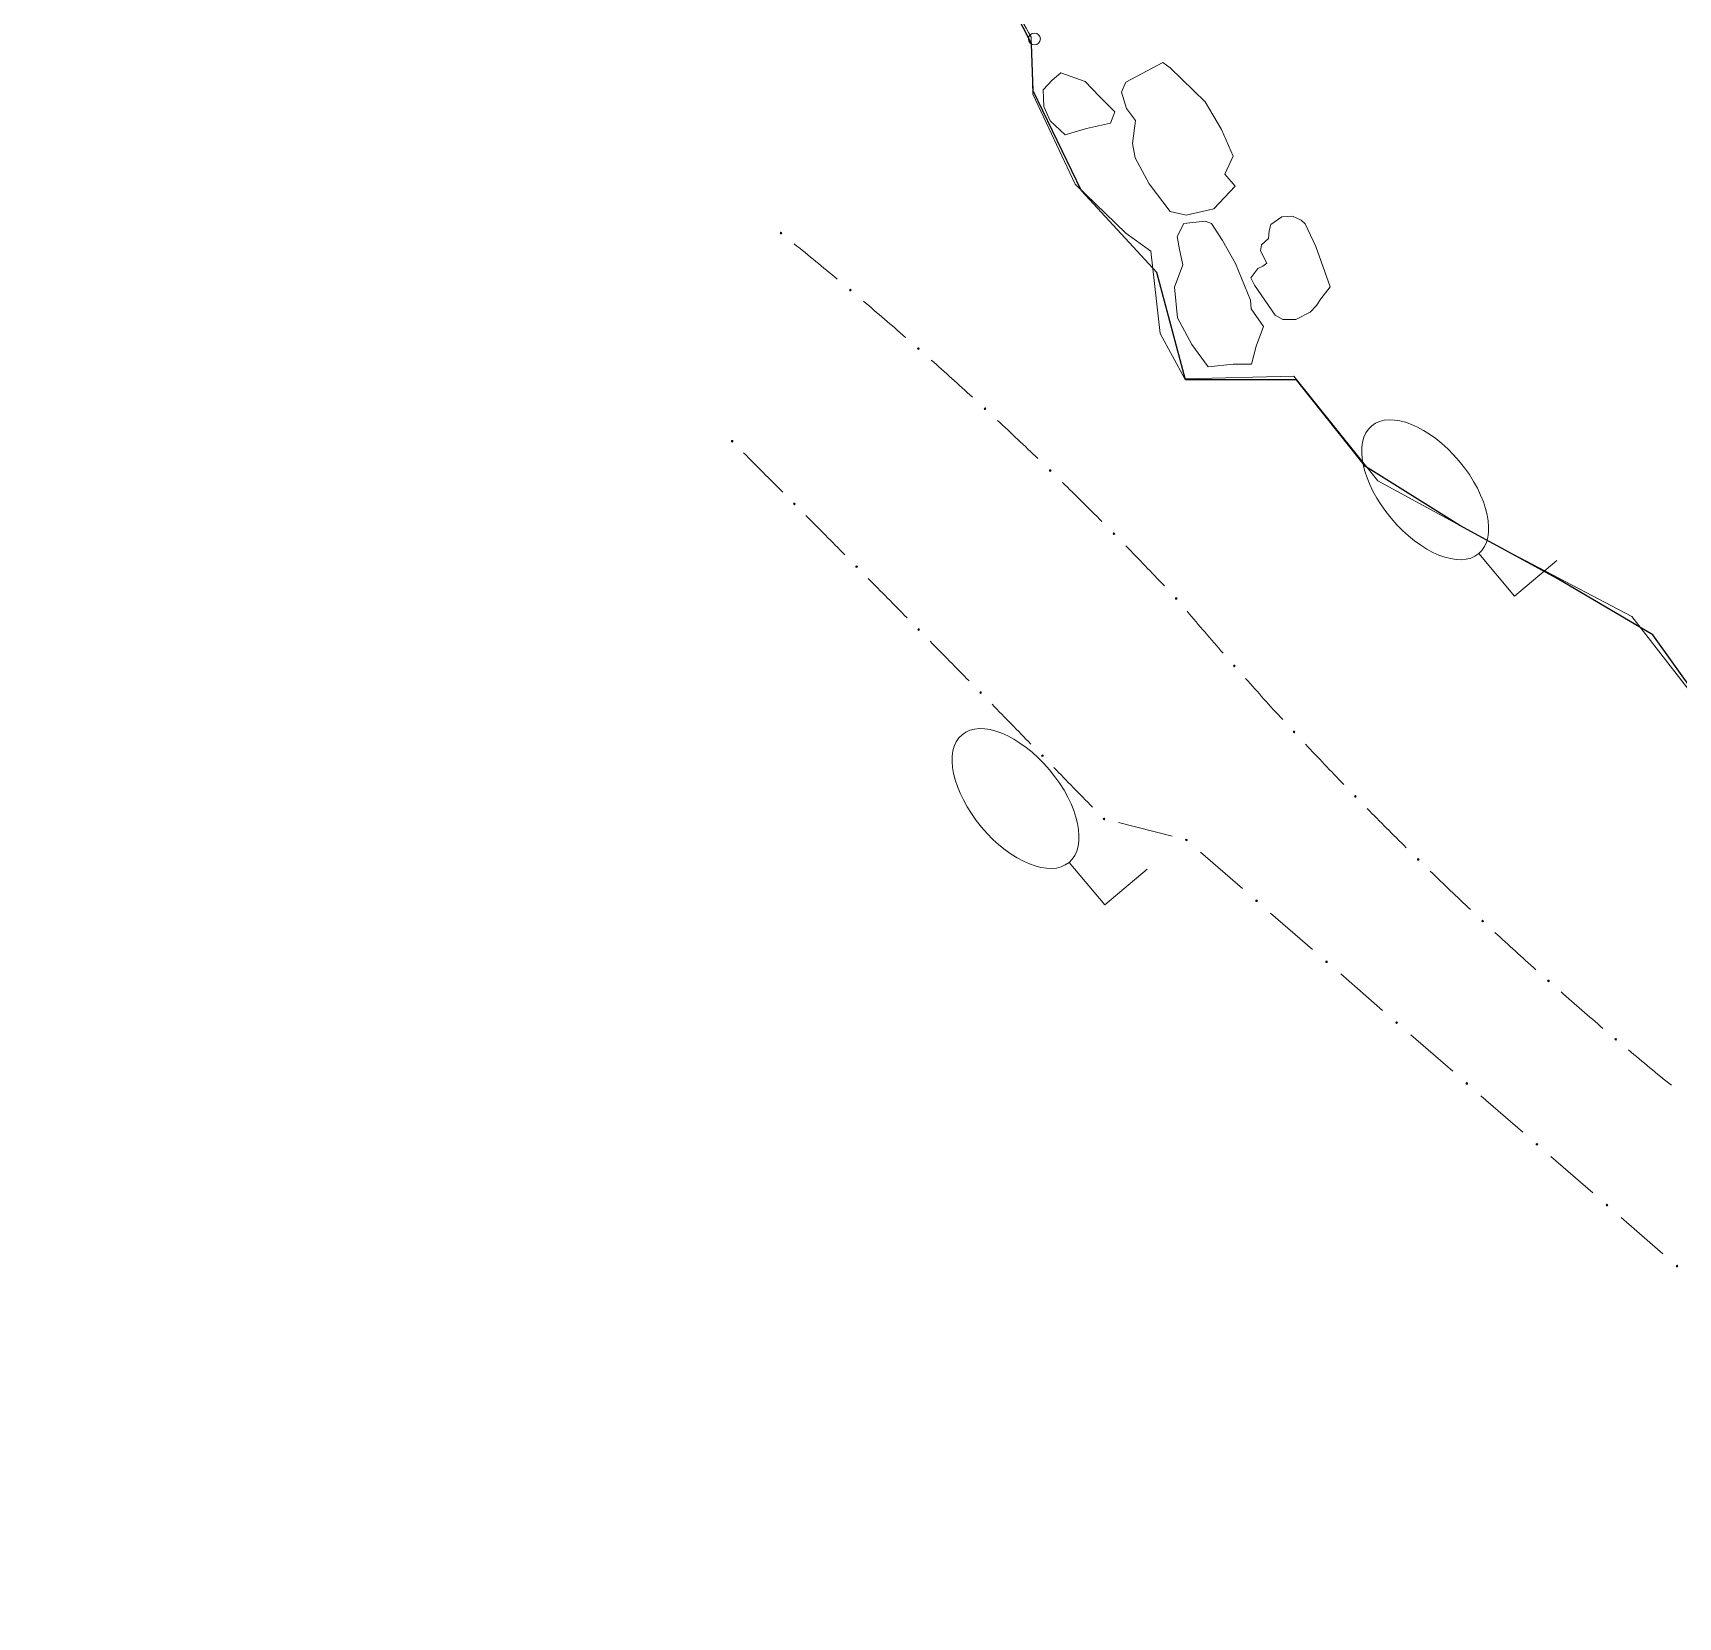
# Model space of a CAD drawing. Header units: metres. Extents: x -10443 to -4073, y -33280 to -26846.
# Drawn here: x -7335.88 to -7321.06, y -29048.05 to -29033.78 of the extents above; entities that cross this region are included whole.
import ezdxf

# ---------------------------------------------------------------- set-up
doc = ezdxf.new("R2010")
doc.units = ezdxf.units.M
doc.header["$MEASUREMENT"] = 0
doc.linetypes.add('CONTINUOUS_1', pattern=[0])
doc.linetypes.add('CONTINUOUS_2', pattern=[0])
for name, color, linetype in [('R6護岸構造(不明)', 224, 'CONTINUOUS'), ('R6護岸構造(杭1列)', 2, 'CONTINUOUS'), ('R6護岸構造(石組・玉石)', 5, 'CONTINUOUS')]:
    doc.layers.add(name, color=color, linetype=linetype)
for name, color, linetype, lineweight in [('園路', 241, 'CONTINUOUS_2', 18), ('木', 254, 'CONTINUOUS_2', 18), ('木材', 241, 'CONTINUOUS_2', 18), ('石', 241, 'CONTINUOUS_2', 18), ('護岸', 241, 'CONTINUOUS_2', 18)]:
    doc.layers.add(name, color=color, linetype=linetype, lineweight=lineweight)

msp = doc.modelspace()

# ---------------------------------------------------------------- hatches: boundary and pattern name
at = {"layer": '園路', "linetype": 'CONTINUOUS_1', "lineweight": 18}
for points in [[(-7329.136, -29035.587, 1), (-7329.151, -29035.587, 1)], [(-7328.511, -29036.1, 1), (-7328.526, -29036.1, 1)], [(-7327.899, -29036.627, 1), (-7327.914, -29036.627, 1)], [(-7327.298, -29037.169, 1), (-7327.313, -29037.169, 1)], [(-7329.576, -29037.461, 1), (-7329.591, -29037.461, 1)], [(-7326.711, -29037.725, 1), (-7326.726, -29037.725, 1)], [(-7329.015, -29038.025, 1), (-7329.03, -29038.025, 1)], [(-7326.137, -29038.294, 1), (-7326.152, -29038.294, 1)], [(-7328.455, -29038.59, 1), (-7328.47, -29038.59, 1)], [(-7325.577, -29038.877, 1), (-7325.592, -29038.877, 1)], [(-7327.896, -29039.157, 1), (-7327.911, -29039.157, 1)], [(-7325.053, -29039.484, 1), (-7325.068, -29039.484, 1)], [(-7327.339, -29039.724, 1), (-7327.354, -29039.724, 1)], [(-7324.515, -29040.079, 1), (-7324.53, -29040.079, 1)], [(-7326.782, -29040.293, 1), (-7326.797, -29040.293, 1)], [(-7323.963, -29040.66, 1), (-7323.978, -29040.66, 1)], [(-7326.227, -29040.863, 1), (-7326.242, -29040.863, 1)], [(-7325.485, -29041.052, 1), (-7325.5, -29041.052, 1)], [(-7323.397, -29041.228, 1), (-7323.412, -29041.228, 1)], [(-7324.854, -29041.6, 1), (-7324.869, -29041.6, 1)], [(-7322.817, -29041.782, 1), (-7322.832, -29041.782, 1)], [(-7324.222, -29042.149, 1), (-7324.237, -29042.149, 1)], [(-7322.224, -29042.321, 1), (-7322.239, -29042.321, 1)], [(-7323.591, -29042.697, 1), (-7323.606, -29042.697, 1)], [(-7321.618, -29042.847, 1), (-7321.633, -29042.847, 1)], [(-7322.96, -29043.245, 1), (-7322.975, -29043.245, 1)], [(-7322.329, -29043.793, 1), (-7322.344, -29043.793, 1)], [(-7321.698, -29044.341, 1), (-7321.713, -29044.341, 1)], [(-7321.066, -29044.89, 1), (-7321.081, -29044.89, 1)]]:
    msp.add_hatch(color=256, dxfattribs=at).paths.add_polyline_path(points, flags=0)

# ---------------------------------------------------------------- linework, layer by layer
at = {"layer": 'R6護岸構造(不明)', "linetype": 'ByBlock'}
msp.add_lwpolyline([(-7321.291, -29039.205), (-7322.152, -29038.696), (-7323.031, -29038.219), (-7323.879, -29037.689), (-7324.501, -29036.907), (-7325.501, -29036.907), (-7325.76, -29035.941), (-7326.438, -29035.206), (-7326.874, -29034.305), (-7326.889, -29033.883)], dxfattribs=at)
at = {"layer": 'R6護岸構造(杭1列)', "linetype": 'ByBlock'}
msp.add_lwpolyline([(-7326.889, -29033.883), (-7327.34, -29032.99), (-7327.92, -29032.175), (-7328.332, -29031.264), (-7328.676, -29030.325), (-7329.236, -29029.497), (-7330.049, -29028.915)], dxfattribs=at)
at = {"layer": 'R6護岸構造(石組・玉石)', "linetype": 'ByBlock'}
msp.add_lwpolyline([(-7320.71, -29040.019), (-7321.291, -29039.205)], dxfattribs=at)
at = {"layer": '園路', "linetype": 'CONTINUOUS_1', "lineweight": 18}
for p, q in [((-7325.621, -29041.019), (-7326.105, -29040.896)), ((-7324.988, -29041.49), (-7325.365, -29041.162)), ((-7324.357, -29042.038), (-7324.734, -29041.711)), ((-7323.726, -29042.587), (-7324.103, -29042.259)), ((-7323.094, -29043.135), (-7323.472, -29042.807)), ((-7322.463, -29043.683), (-7322.841, -29043.355)), ((-7321.832, -29044.231), (-7322.209, -29043.903)), ((-7321.201, -29044.779), (-7321.578, -29044.452))]:
    msp.add_line(p, q, dxfattribs=at)
for centre in [(-7329.144, -29035.587), (-7328.519, -29036.1), (-7327.906, -29036.627), (-7327.306, -29037.169), (-7329.584, -29037.461), (-7326.719, -29037.725), (-7329.023, -29038.025), (-7326.145, -29038.294), (-7328.463, -29038.59), (-7325.584, -29038.877), (-7327.904, -29039.157), (-7325.061, -29039.484), (-7327.346, -29039.724), (-7324.523, -29040.079), (-7326.789, -29040.293), (-7323.971, -29040.66), (-7326.234, -29040.863), (-7325.492, -29041.052), (-7323.405, -29041.228), (-7324.861, -29041.6), (-7322.825, -29041.782), (-7324.23, -29042.149), (-7322.232, -29042.321), (-7323.599, -29042.697), (-7321.626, -29042.847), (-7322.967, -29043.245), (-7322.336, -29043.793), (-7321.705, -29044.341), (-7321.074, -29044.89)]:
    msp.add_circle(centre, 0.0075, dxfattribs=at)
for centre, radius, start, end in [((-7350.589, -29062.359), 34.302, 50.2118, 51.047), ((-7350.589, -29062.359), 34.302, 48.8613, 49.6965), ((-7350.589, -29062.359), 34.302, 47.5109, 48.346), ((-7350.589, -29062.359), 34.302, 46.1604, 46.9955), ((-7606.19, -29313.112), 390.505, 44.8059, 44.87926), ((-7350.589, -29062.359), 34.302, 44.8099, 45.6451), ((-7606.19, -29313.112), 390.505, 44.68914, 44.7625), ((-7350.589, -29062.359), 34.302, 43.4594, 44.2946), ((-7606.19, -29313.112), 390.505, 44.57238, 44.64574), ((-7300.247, -29017.569), 33.106, 220.3238, 221.1891), ((-7606.19, -29313.112), 390.505, 44.45562, 44.52898), ((-7300.247, -29017.569), 33.106, 221.7115, 222.5768), ((-7606.19, -29313.112), 390.505, 44.33886, 44.41222), ((-7300.247, -29017.569), 33.106, 223.0991, 223.9645), ((-7606.19, -29313.112), 390.505, 44.2221, 44.29546), ((-7300.247, -29017.569), 33.106, 224.4868, 225.3522), ((-7300.247, -29017.569), 33.106, 225.8745, 226.7398), ((-7300.247, -29017.569), 33.106, 227.2622, 228.1275), ((-7300.247, -29017.569), 33.106, 228.6499, 229.5152), ((-7300.247, -29017.569), 33.106, 230.0375, 230.9029)]:
    msp.add_arc(centre, radius, start, end, dxfattribs=at)
at = {"layer": '木', "linetype": 'CONTINUOUS_1', "lineweight": 18}
for p, q in [((-7322.539, -29038.856), (-7322.86, -29038.473)), ((-7322.156, -29038.534), (-7322.539, -29038.856)), ((-7326.228, -29041.637), (-7326.549, -29041.254)), ((-7325.845, -29041.316), (-7326.228, -29041.637))]:
    msp.add_line(p, q, dxfattribs=at)
for centre in [(-7323.342, -29037.898), (-7327.031, -29040.679)]:
    msp.add_ellipse(centre, major_axis=(-0.482, 0.575), ratio=0.533333, dxfattribs=at)
at = {"layer": '木材', "linetype": 'CONTINUOUS_2', "lineweight": 18}
msp.add_circle((-7326.861, -29033.838), 0.0535, dxfattribs=at)
at = {"layer": '石', "linetype": 'CONTINUOUS_2', "lineweight": 18, "flags": 128}
for points in [[(-7326.701, -29034.209), (-7326.623, -29034.144), (-7326.405, -29034.22), (-7326.276, -29034.356), (-7326.138, -29034.495), (-7326.175, -29034.595), (-7326.393, -29034.645), (-7326.585, -29034.701), (-7326.718, -29034.574), (-7326.776, -29034.447), (-7326.781, -29034.297), (-7326.701, -29034.209)], [(-7326.076, -29034.316), (-7326.039, -29034.227), (-7325.704, -29034.051), (-7325.639, -29034.097), (-7325.323, -29034.405), (-7325.177, -29034.654), (-7325.071, -29034.894), (-7325.146, -29035.057), (-7325.052, -29035.163), (-7325.246, -29035.368), (-7325.496, -29035.424), (-7325.64, -29035.392), (-7325.828, -29035.142), (-7325.955, -29034.908), (-7325.978, -29034.78), (-7325.951, -29034.571), (-7326.031, -29034.464), (-7326.076, -29034.316)], [(-7325.516, -29035.501), (-7325.323, -29035.478), (-7325.266, -29035.5), (-7325.166, -29035.653), (-7325.049, -29035.859), (-7324.915, -29036.192), (-7324.908, -29036.268), (-7324.797, -29036.429), (-7324.865, -29036.606), (-7324.906, -29036.767), (-7325.071, -29036.768), (-7325.295, -29036.792), (-7325.443, -29036.591), (-7325.574, -29036.351), (-7325.599, -29036.072), (-7325.526, -29035.872), (-7325.554, -29035.733), (-7325.575, -29035.616), (-7325.516, -29035.501)], [(-7324.912, -29035.99), (-7324.85, -29035.905), (-7324.803, -29035.885), (-7324.768, -29035.856), (-7324.824, -29035.747), (-7324.816, -29035.693), (-7324.752, -29035.634), (-7324.746, -29035.565), (-7324.733, -29035.51), (-7324.632, -29035.44), (-7324.538, -29035.434), (-7324.458, -29035.47), (-7324.422, -29035.504), (-7324.327, -29035.707), (-7324.199, -29036.071), (-7324.283, -29036.179), (-7324.32, -29036.238), (-7324.378, -29036.298), (-7324.508, -29036.365), (-7324.623, -29036.365), (-7324.693, -29036.327), (-7324.879, -29036.055), (-7324.912, -29035.99)]]:
    msp.add_lwpolyline(points, dxfattribs=at)
at = {"layer": '護岸', "lineweight": 18, "flags": 128}
msp.add_lwpolyline([(-7308.027, -29084.037), (-7314.12, -29087.436), (-7314.469, -29086.607), (-7315.064, -29086.238), (-7315.208, -29085.831), (-7315.723, -29085.309), (-7316.034, -29084.834), (-7316.086, -29084.405), (-7316.489, -29083.689), (-7316.795, -29082.88), (-7317.005, -29081.876), (-7316.678, -29080.744), (-7317.018, -29079.99), (-7317.197, -29078.86), (-7316.921, -29078.482), (-7316.891, -29078.178), (-7316.556, -29077.721), (-7316.39, -29077.025), (-7316.067, -29076.271), (-7315.436, -29075.27), (-7315.393, -29074.651, -0.288423), (-7314.387, -29073.285), (-7314.158, -29072.585), (-7313.935, -29071.949), (-7313.566, -29070.927), (-7313.216, -29070.679), (-7312.856, -29069.834), (-7312.6, -29069.366), (-7312.33, -29068.675), (-7311.893, -29068.289), (-7311.566, -29067.795), (-7311.417, -29067.297), (-7311.061, -29066.936), (-7310.902, -29065.95), (-7310.85, -29065.489), (-7310.537, -29065.05), (-7310.579, -29064.475), (-7310.284, -29063.114), (-7309.907, -29061.875, 0.194338), (-7312.797, -29048.939, 0.069516), (-7318.602, -29041.987), (-7320.553, -29040.237), (-7321.482, -29039.04), (-7322.677, -29038.412), (-7323.767, -29037.819), (-7324.525, -29036.876), (-7325.507, -29036.898), (-7325.728, -29036.491), (-7325.812, -29035.749), (-7326.037, -29035.586), (-7326.494, -29035.146), (-7326.877, -29034.336), (-7326.891, -29033.818, -0.024416), (-7327.219, -29033.198, -0.125332), (-7328.357, -29031.226), (-7328.778, -29030.156, 0.231484), (-7329.771, -29029.304), (-7330.248, -29028.827), (-7330.457, -29027.659, -0.264542), (-7331.793, -29026.825), (-7332.129, -29026.601), (-7332.235, -29026.23), (-7332.434, -29025.998), (-7332.746, -29026.206), (-7334.128, -29026.103, 0.025048), (-7334.587, -29026.138), (-7335.008, -29026.356), (-7335.195, -29026.262), (-7335.617, -29026.39), (-7335.789, -29026.199), (-7335.678, -29025.945), (-7335.881, -29022.611), (-7335.343, -29022.496), (-7333.945, -29022.591), (-7332.838, -29022.321), (-7332.384, -29021.871), (-7331.95, -29021.804), (-7331.887, -29021.795), (-7330.229, -29021.125), (-7330.213, -29021.189), (-7330.071, -29020.83), (-7329.466, -29020.436), (-7328.933, -29020.115), (-7328.357, -29019.748), (-7327.918, -29019.428, -0.101763), (-7326.369, -29017.877), (-7325.81, -29017.66, -0.124184), (-7323.963, -29015.797), (-7322.863, -29014.792, -0.076263), (-7321.489, -29013.523), (-7321.243, -29013.326), (-7320.67, -29012.95), (-7320.493, -29012.885), (-7320.124, -29012.658), (-7320.004, -29012.211, 0.12791), (-7319.139, -29011.436, -0.12455), (-7318.282, -29010.192, 0.042697), (-7316.83, -29009.103, -0.143457), (-7315.828, -29007.785, -0.24416), (-7311.587, -29004.671), (-7309.89, -29003.86), (-7309.596, -29003.389), (-7307.914, -29002.038), (-7305.714, -29000.499), (-7303.65, -28999.406), (-7302.283, -28998.523), (-7301.057, -28997.412, -0.056829), (-7298.013, -28995.17, -0.036659), (-7293.423, -28993.282), (-7292.593, -28993.085), (-7291.78, -28992.458), (-7290.647, -28991.754), (-7289.988, -28991.321), (-7289.277, -28990.658), (-7288.793, -28990.32, -0.222982), (-7287.27, -28988.745), (-7286.893, -28988.676), (-7286.659, -28988.249), (-7284.019, -28985.32), (-7283.947, -28984.914), (-7283.381, -28984.587), (-7282.773, -28983.879), (-7282.3, -28983.087), (-7281.914, -28982.763, -0.123015), (-7279.326, -28979.603), (-7277.639, -28978.336, -0.129953), (-7275.495, -28976.768), (-7272.152, -28974.391), (-7268.494, -28973.279), (-7267.895, -28972.762), (-7266.661, -28972.563), (-7265.559, -28971.851), (-7263.999, -28971.172), (-7263.043, -28970.968), (-7259.643, -28969.513), (-7258.555, -28969.207), (-7258.2, -28969.034), (-7257.595, -28967.956), (-7256.898, -28967.942), (-7256.332, -28967.753), (-7255.465, -28967.032), (-7255.275, -28966.229), (-7255.709, -28965.579), (-7254.757, -28963.969), (-7254.016, -28962.847, -0.222516), (-7251.818, -28957.515), (-7251.146, -28956.986), (-7249.909, -28956.279), (-7247.864, -28955.949, -0.125683), (-7241.647, -28955.806), (-7235.201, -28957.892), (-7232.279, -28958.601), (-7231.659, -28959.085), (-7229.365, -28960.248), (-7227.738, -28961.281), (-7226.553, -28962.298), (-7225.691, -28962.66), (-7224.704, -28963.863), (-7223.151, -28965.295), (-7220.54, -28967.329), (-7218.729, -28969.119), (-7217.104, -28971.016), (-7215.529, -28971.656), (-7215.124, -28972.139), (-7213.482, -28973.035), (-7212.672, -28973.393), (-7211.37, -28973.947), (-7210.637, -28974.259), (-7209.382, -28974.288), (-7208.298, -28974.048), (-7206.989, -28974.504), (-7205.196, -28975.729, -0.376867), (-7204.18, -28980.08), (-7205.608, -28980.636), (-7206.949, -28981.76), (-7210.407, -28982.043), (-7215.233, -28980.263), (-7215.941, -28980.336), (-7217.406, -28981.199), (-7220.27, -28984.518), (-7222.061, -28987.646), (-7222.938, -28988.931), (-7222.996, -28989.398), (-7223.74, -28991.043), (-7224.355, -28991.411), (-7224.443, -28992.012), (-7225.227, -28992.472), (-7225.752, -28993.357), (-7226.08, -28994.753), (-7227.06, -28997.453, 0.089045), (-7227.451, -29007.217, 0.164021), (-7225.363, -29013.609), (-7224.891, -29014.619), (-7224.397, -29014.998), (-7223.056, -29016.95), (-7221.461, -29018.968, 0.188853), (-7218.41, -29020.943, -0.31035), (-7213.68, -29025.959), (-7213.583, -29026.923), (-7213.499, -29027.917, -0.135695), (-7215.762, -29033.195, 0.046883), (-7217.45, -29036.087), (-7217.731, -29036.97), (-7217.785, -29037.374), (-7218.09, -29037.918), (-7218.323, -29038.397), (-7218.546, -29038.736), (-7221.667, -29037.621), (-7221.204, -29036.593), (-7222.078, -29035.522), (-7223.624, -29035.535), (-7226.28, -29034.653), (-7226.072, -29033.498), (-7225.902, -29031.985), (-7225.508, -29030.498), (-7225.495, -29030.365), (-7225.205, -29028.929), (-7225.257, -29027.785), (-7225.444, -29026.968, 0.110139), (-7226.117, -29024.439), (-7227.119, -29024.549), (-7230.301, -29019.872), (-7231.148, -29018.902), (-7232.84, -29016.846), (-7233.167, -29015.358), (-7233.877, -29013.537, -0.14227), (-7233.796, -29004.802), (-7232.694, -28999.028), (-7231.917, -28995.615), (-7231.064, -28991.39), (-7230.094, -28988.338), (-7228.792, -28985.881), (-7228.4, -28984.07), (-7228.324, -28981), (-7228.244, -28979.744), (-7228.635, -28977.996), (-7230.018, -28976.949), (-7229.852, -28976.283), (-7230.31, -28975.777), (-7232.234, -28974.838), (-7233.764, -28974.507), (-7235.662, -28974.09), (-7240.757, -28973.333), (-7242.955, -28973.736), (-7244.424, -28973.536), (-7245.698, -28973.468), (-7247.043, -28974.143), (-7247.661, -28974.528), (-7248.701, -28974.84), (-7249.871, -28975.624), (-7251.542, -28976.705), (-7254.015, -28978.549), (-7256.281, -28980.5), (-7257.502, -28981.755), (-7258.975, -28983.337), (-7262.164, -28984.876), (-7263.759, -28985.391), (-7266.13, -28986.393), (-7266.716, -28986.735), (-7268.002, -28987.008), (-7268.434, -28987.338), (-7269.243, -28987.565), (-7269.795, -28988.007), (-7270.312, -28988.32), (-7270.467, -28988.593), (-7271.154, -28989.005), (-7271.542, -28989), (-7272.777, -28989.531), (-7273.477, -28990.031), (-7274.362, -28990.456), (-7274.963, -28991.048), (-7276.626, -28992.64), (-7277.493, -28993.884), (-7278.497, -28995.188), (-7279.046, -28995.707), (-7279.542, -28995.735), (-7280.319, -28996.519), (-7281.376, -28997.179), (-7283.009, -28997.872), (-7283.762, -28998.009), (-7284.971, -28998.453), (-7285.974, -28998.998), (-7286.73, -28999.04), (-7287.657, -28999.257), (-7288.48, -28999.454), (-7289.405, -28999.582), (-7289.866, -28999.738), (-7290.58, -29000.381), (-7291.295, -29000.169), (-7292.033, -28999.997), (-7293.064, -28999.775), (-7293.491, -28999.967), (-7293.794, -29000.201), (-7294.486, -29000.738), (-7295.443, -29001.508), (-7295.758, -29002.134), (-7296.275, -29002.617), (-7297.017, -29003.089), (-7297.702, -29003.458), (-7299.104, -29003.906), (-7300.881, -29004.588), (-7303.45, -29005.689), (-7304.935, -29007.213), (-7306.251, -29009.3), (-7307.393, -29011.067), (-7307.733, -29011.661), (-7308.21, -29012.127), (-7308.782, -29012.442), (-7309.585, -29013.171), (-7310.357, -29014.148), (-7310.732, -29014.783), (-7311.14, -29015.173), (-7311.641, -29015.337), (-7312.84, -29016.111), (-7313.944, -29017.268), (-7314.037, -29017.825), (-7315.515, -29019.645), (-7315.942, -29020.089), (-7316.213, -29020.507), (-7317.042, -29021.509), (-7317.314, -29021.837), (-7317.587, -29022.261), (-7318.043, -29022.878), (-7318.721, -29023.17), (-7319.339, -29023.908), (-7319.479, -29025.46), (-7319.531, -29026.312), (-7318.907, -29028.43), (-7318.53, -29029.455), (-7317.782, -29030.523), (-7317.146, -29031.657), (-7316.451, -29033.278), (-7316.344, -29034.11), (-7316.096, -29035.296), (-7315.381, -29036.541), (-7314.702, -29037.652), (-7314.408, -29037.976), (-7314.099, -29038.047), (-7312.774, -29039.966), (-7312.177, -29041.189), (-7312.143, -29041.49), (-7311.666, -29042.177), (-7311.398, -29042.326), (-7309.619, -29044.918), (-7308.622, -29046.014), (-7308.305, -29046.693), (-7307.801, -29047.006), (-7306.833, -29048.5), (-7305.563, -29050.474), (-7305.493, -29050.767), (-7305.088, -29051.25), (-7304.676, -29052.003), (-7304.507, -29052.662), (-7304.542, -29053.197), (-7304.403, -29053.794), (-7303.994, -29054.308), (-7303.635, -29054.918), (-7303.524, -29055.836), (-7303.324, -29056.271), (-7303.667, -29057.537), (-7303.462, -29057.958), (-7303.985, -29062.23), (-7304.323, -29064.314), (-7305.209, -29068.166), (-7305.932, -29070.145), (-7306.507, -29072.011), (-7306.199, -29072.379), (-7307.016, -29075.508), (-7307.231, -29076.102), (-7307.217, -29076.486), (-7307.345, -29077.45), (-7307.673, -29078.281), (-7307.822, -29079.036), (-7308.038, -29080.55), (-7307.999, -29081.557), (-7308.027, -29084.037)], format="xyb", dxfattribs=at)

doc.saveas('drawing.dxf')
